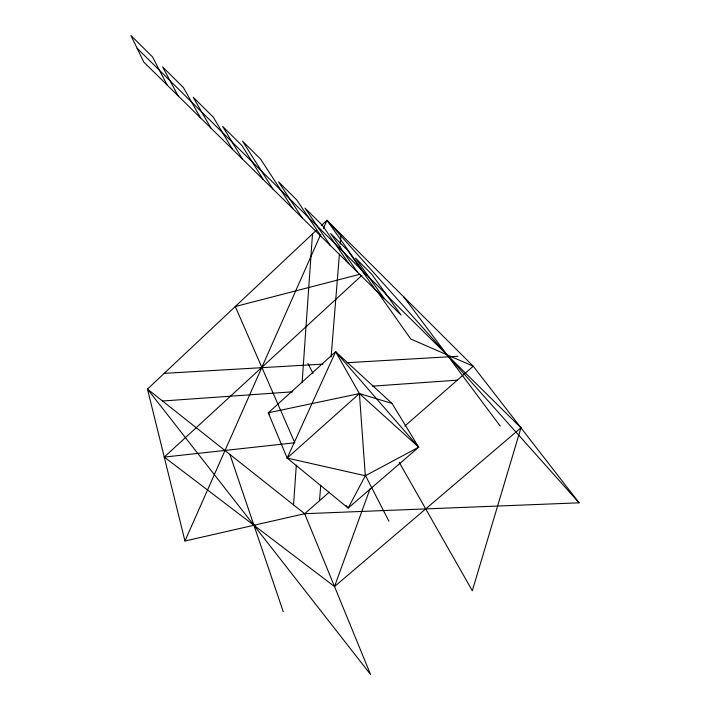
<?xml version="1.0" encoding="UTF-8"?>
<svg xmlns="http://www.w3.org/2000/svg" width="710" height="710" viewBox="0 0 710 710"><rect width="100%" height="100%" fill="white"/><g stroke="black" fill="none" stroke-linecap="round" stroke-linejoin="round"><path stroke-width="1.06" d="M293.541 504.881L296.327 465.139M302.105 382.539L312.506 233.892M319.5 500.719L320.751 485.276M331.108 357.032L339.416 254.207M339.779 249.787L340.046 246.468M340.223 244.258L341.031 234.3M385.557 294.144L520.962 427.81L472.319 590.729L399.189 462.325M361.851 275.391L164.258 457.098L334.517 586.54L370.061 488.782M321.346 225.576L326.973 220.286L473.233 366.209L579.085 502.822L304.67 513.703L184.955 541.002L320.716 234.406M323.396 228.354L326.973 220.286L579.085 502.822M335.617 351.725L359.411 393.58L365.322 475.753L287.151 458.074L335.617 351.725L392.035 403.431L418.696 447.185L348.166 508.067L287.151 458.074L268.273 412.812L335.617 351.725L418.696 447.185L365.322 475.753L348.166 508.067L346.036 505.529M316.527 230.111L147.485 389.08L184.955 541.002M287.151 458.074L359.411 393.58L392.035 403.431M304.67 513.703L147.485 389.08L370.567 674.5L304.67 513.703L329.422 492.048M404.78 426.106L473.233 366.209L410.806 339.06L376.398 290.301M334.517 586.54L520.962 427.81M360.005 274.255L235.258 306.534L294.81 442.774L164.258 457.098M162.528 401.008L292.671 391.805M372.537 386.151L457.293 380.161M164.196 373.362L322.943 364.115M347.048 362.712L457.968 356.251M418.696 447.185L359.411 393.58L268.273 412.812L269.676 414.498M366.653 275.48L364.292 273.146L326.973 220.286M137.092 48.227L385.903 293.94M403.804 296.94L500.186 426.036M383.826 298.094L355.461 258.112L371.809 274.308L401.079 315.054L143.81 62.098L130.915 35.5L152.526 56.915L167.152 85.049M375.466 289.875L347.554 250.266L330.665 233.528L357.591 272.303M348.93 263.783L322.491 225.416L305.025 208.11L330.398 245.562M321.417 236.732L296.567 199.723L278.506 181.813L302.194 217.837M292.875 208.669L260.73 159.271L242.536 141.175L272.924 189.046M263.241 179.532L241.995 145.621L222.629 126.415L242.518 159.155M232.454 149.26L213.24 117.115L193.173 97.217L210.914 128.075M200.451 117.789L183.437 87.561L162.617 66.926L178.041 95.752M307.954 363.529L313.012 373.371M365.153 474.91L388.956 521.238M254.526 525.134L255.067 526.731M229.889 454.418L283.255 611.701"/></g></svg>
